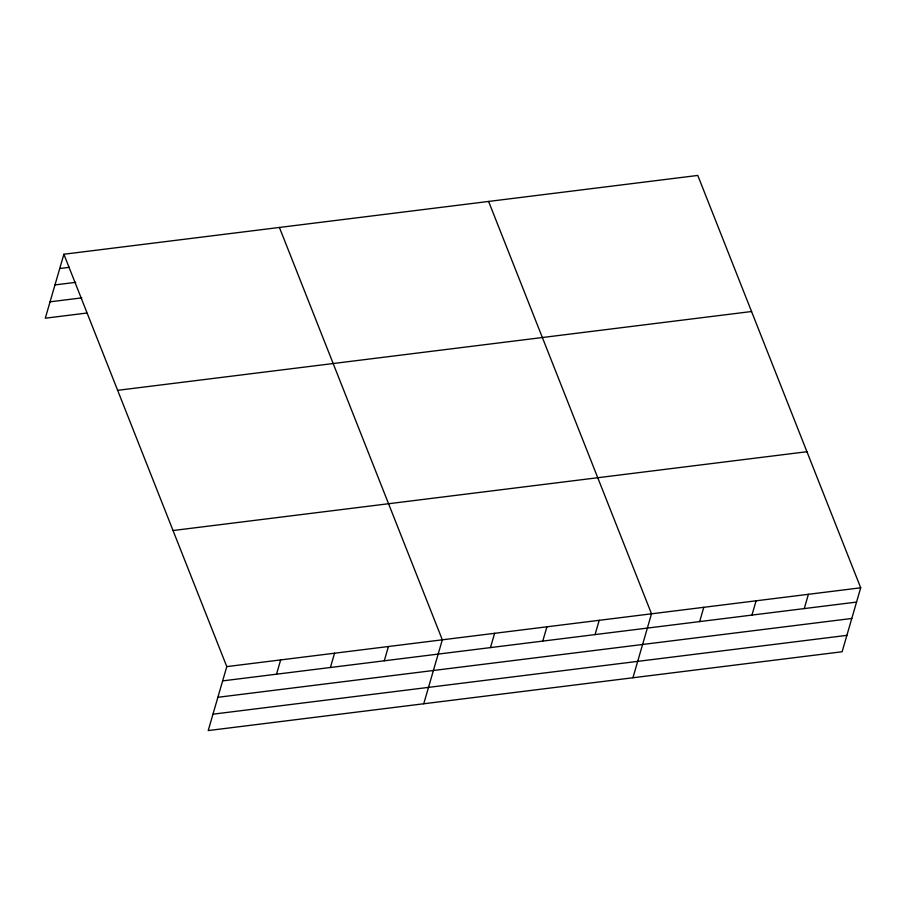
<?xml version="1.0" encoding="UTF-8"?>
<svg xmlns="http://www.w3.org/2000/svg" width="906" height="906" viewBox="0 0 906 906"><rect width="100%" height="100%" fill="white"/><g stroke="black" fill="none" stroke-linecap="round" stroke-linejoin="round"><path stroke-width="1.36" d="M63.884 254.246L226.794 666.612L208.21 730.564L842.116 651.754L860.7 587.801L697.79 175.436L63.884 254.246L45.3 318.199L86.749 313.046M276.523 674.2L280.667 659.908M330.407 667.495L334.552 653.215M384.291 660.791L388.436 646.51M423.736 703.769L442.321 639.817L279.41 227.451M490.463 647.597L494.619 633.317M542.762 641.097L546.918 626.805M595.061 634.596L599.217 620.304M632.932 677.767L651.505 613.804L488.606 201.438M699.659 621.584L703.803 607.303M751.957 615.083L756.102 600.803M804.256 608.583L808.401 594.302M59.728 268.527L69.4 267.327M54.972 284.914L75.696 282.344M50.068 301.811L81.834 297.859M117.644 390.327L751.55 311.517M173.035 530.531L806.94 451.72M226.794 666.612L860.7 587.801M222.638 680.893L856.555 602.082M217.882 697.292L851.787 618.47M212.967 714.177L846.884 635.366"/></g></svg>
